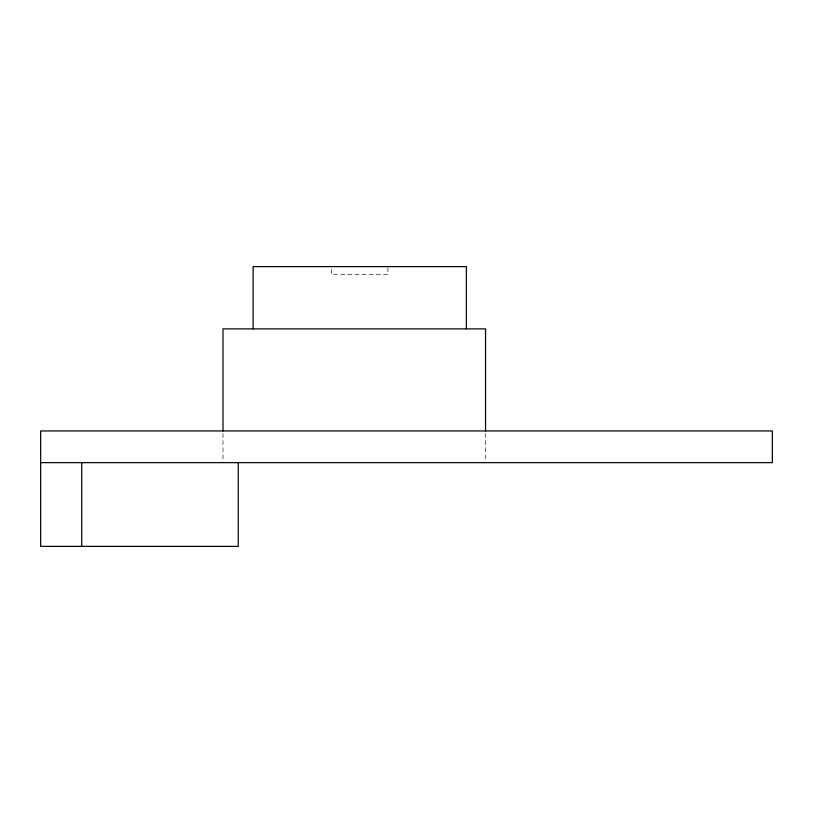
<?xml version="1.0" encoding="UTF-8"?>
<svg xmlns="http://www.w3.org/2000/svg" width="813" height="813" viewBox="0 0 813 813"><rect width="100%" height="100%" fill="white"/><g stroke="black" fill="none" stroke-linecap="round" stroke-linejoin="round"><path stroke-width="0.61" stroke-dasharray="4.07 3.05" d="M485.544 433.492L485.544 461.378M387.913 267.731L387.913 274.438L331.572 274.438L331.572 267.731M222.986 433.492L222.986 462.648"/><path stroke-width="1.22" d="M40.65 462.648L772.35 462.648L772.35 430.951L40.65 430.951L40.65 546.387L238.25 546.387L238.25 462.648M485.544 430.951L485.544 328.889L222.986 328.889L222.986 430.951M466.367 328.828L466.367 266.613L253.117 266.613L253.117 328.828M81.737 462.648L81.737 546.387"/></g></svg>
